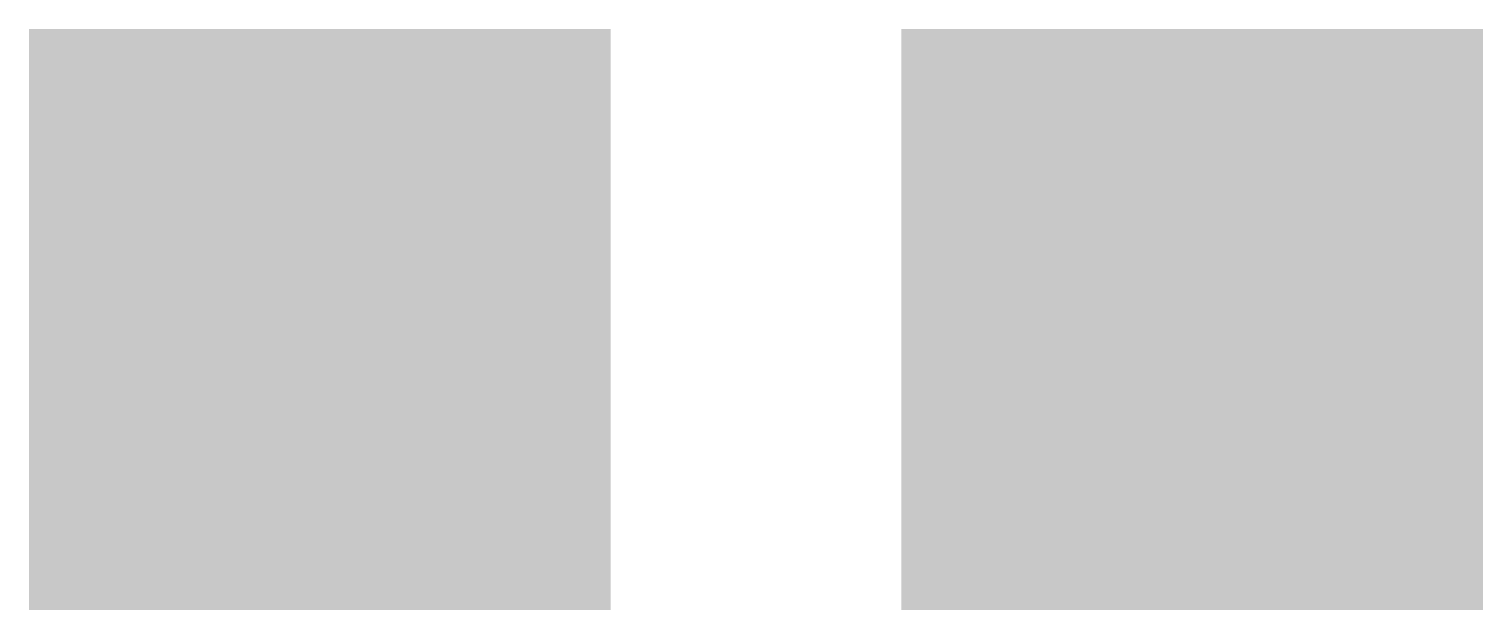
# Model space of a CAD drawing. Header units: metres. Extents: x 1000000 to 1000050, y 500000 to 500020.
import ezdxf

# ---------------------------------------------------------------- set-up
doc = ezdxf.new("R2010")
doc.units = ezdxf.units.M

msp = doc.modelspace()

# ---------------------------------------------------------------- hatches: boundary and pattern name
h = msp.add_hatch(color=6)
h.dxf.hatch_style = 2
h.paths.add_polyline_path([(1000000, 500000), (1000020, 500000), (1000020, 500020), (1000000, 500020)])
h.paths.add_polyline_path([(1000005, 500005), (1000015, 500005), (1000015, 500015), (1000005, 500015)], flags=0)
h.paths.add_polyline_path([(1000030, 500000), (1000050, 500000), (1000050, 500020), (1000030, 500020)])

doc.saveas('drawing.dxf')
